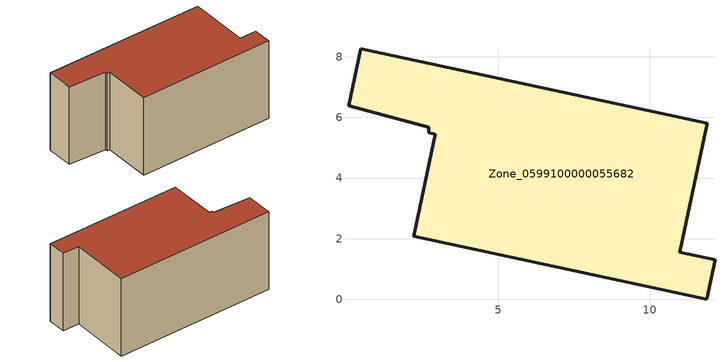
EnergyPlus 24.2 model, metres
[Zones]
Zone_0599100000055682
 floor ground (C_G): 0.07,6.38 0.47,8.27 11.9,5.81 10.99,1.56 12.16,1.31 11.89,0 2.21,2.08 2.93,5.45 2.72,5.5 2.71,5.67 z0
 wall outside (C_F): 2.21,2.08 11.89,0 12.16,1.31 10.99,1.56 11.9,5.81 0.47,8.27 0.07,6.38 2.71,5.67 2.72,5.5 2.93,5.45 2.21,2.08 z0:5.96
 roof outside (C_R): 0.47,8.27 0.07,6.38 2.71,5.67 2.72,5.5 2.93,5.45 2.21,2.08 11.89,0 12.16,1.31 10.99,1.56 11.9,5.81 z5.96
[BUILDING]
Pand.0599100000055682: North Axis=0; Terrain=City; Loads Convergence Tolerance Value=0.04; Temperature Convergence Tolerance Value=0.4; Solar Distribution=FullExterior; Maximum Number of Warmup Days=25; Minimum Number of Warmup Days=1
[Site:Location]
Rotterdam.The.Hague.AP_ZH_NLD Design_Conditions: Latitude=51.96; Longitude=4.45; Time Zone=1; Elevation=-4.5
[SITE:GROUNDTEMPERATURE:BUILDINGSURFACE]
18, 18, 18, 18, 18, 18, 18, 18, 18, 18, 18, 18
[MATERIAL] Thermal Absorptance=0.9; Solar Absorptance=0.7; Visible Absorptance=0.7
Name | Roughness | Thickness | Conductivity | Density | Specific Heat
G.TC.1975-1991 | MediumSmooth | 0.15 | 0.288461 | 540 | 1210
F.TC.1975-1991 | Rough | 0.3 | 0.230769 | 1920 | 840
R.TC.1975-1991 | MediumRough | 0.2 | 0.153846 | 1500 | 1000
[CONSTRUCTION]
C_G: G.TC.1975-1991
C_F: F.TC.1975-1991
C_R: R.TC.1975-1991
[ZONE]
Zone_0599100000055682: Type=1; Multiplier=1; Ceiling Height=Autocalculate; Volume=Autocalculate; Floor Area=autocalculate; Part of Total Floor Area=Yes
[ZONEINFILTRATION:DESIGNFLOWRATE]
Infil_Zone_0599100000055682: Zone or ZoneList or Space or SpaceList=Zone_0599100000055682; Schedule=AlwaysOn; Design Flow Rate Calculation Method=Flow/Area; Flow Rate per Floor Area=0.003; Constant Term Coefficient=1; Temperature Term Coefficient=0; Velocity Term Coefficient=0; Velocity Squared Term Coefficient=0
[HVACTEMPLATE:ZONE:IDEALLOADSAIRSYSTEM]
Zone_0599100000055682: Maximum Heating Supply Air Temperature=50; Minimum Cooling Supply Air Temperature=13; Maximum Heating Supply Air Humidity Ratio=0.0156; Minimum Cooling Supply Air Humidity Ratio=0.0077; Heating Limit=NoLimit; Cooling Limit=NoLimit; Dehumidification Control Type=ConstantSensibleHeatRatio; Cooling Sensible Heat Ratio=0.7; Dehumidification Setpoint=60; Humidification Control Type=None; Humidification Setpoint=30; Outdoor Air Method=None; Outdoor Air Flow Rate per Person=0.00944; Outdoor Air Flow Rate per Zone Floor Area=0; Outdoor Air Flow Rate per Zone=0; Demand Controlled Ventilation Type=None; Outdoor Air Economizer Type=NoEconomizer; Heat Recovery Type=None; Sensible Heat Recovery Effectiveness=0.7; Latent Heat Recovery Effectiveness=0.65
[ZONECONTROL:THERMOSTAT]
ThermostatControl_Zone_0599100000055682: Zone or ZoneList=Zone_0599100000055682; Control Type Schedule=DualSetpointControlType; Control 1=Thermostat_Zone_0599100000055682; Temperature Difference Between Cutout And Setpoint=0
[THERMOSTATSETPOINT:DUALSETPOINT]
Thermostat_Zone_0599100000055682: Heating Setpoint Temperature Schedule=HeatingSetpoint_Zone_0599100000055682; Cooling Setpoint Temperature Schedule=CoolingSetpoint_Zone_0599100000055682
[SCHEDULE:COMPACT]
HeatingSetpoint_Zone_0599100000055682: Through: 12/31, For: AllDays, Until: 24:00, 21
CoolingSetpoint_Zone_0599100000055682: Through: 12/31, For: AllDays, Until: 24:00, 24
DualSetpointControlType: Through: 12/31, For: AllDays, Until: 24:00, 4
AlwaysOn: Through: 12/31, For: AllDays, Until: 24:00, 1
